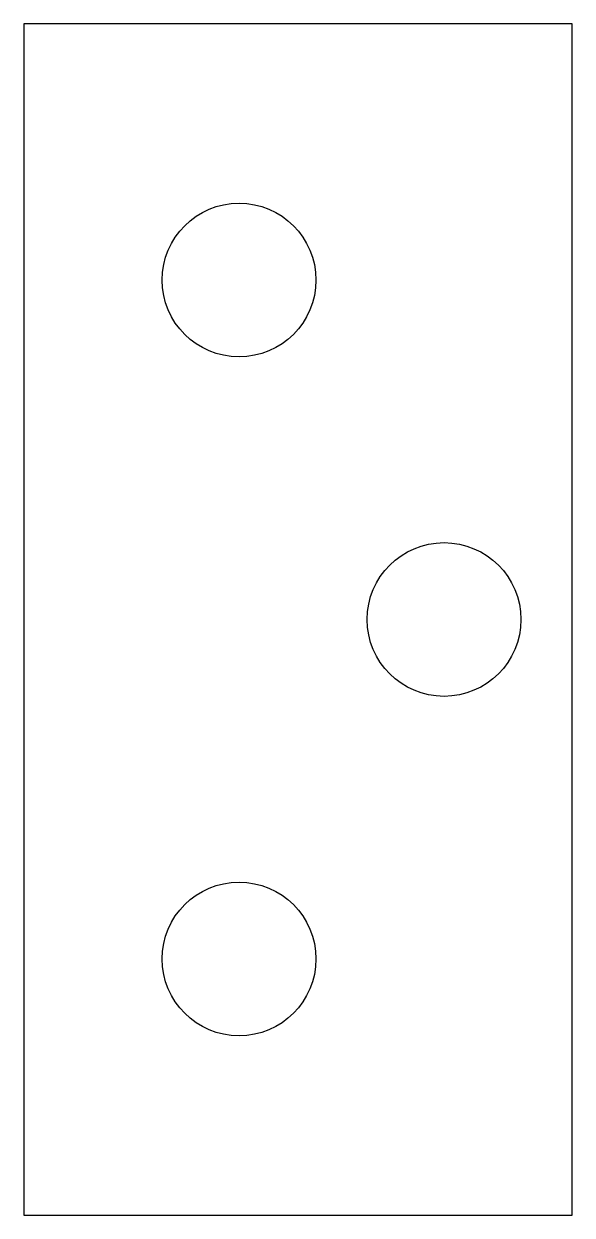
# Model space of a CAD drawing. Header units: millimetres. Extents: x -25 to -3.6, y -8 to 38.5.
import ezdxf

# ---------------------------------------------------------------- set-up
doc = ezdxf.new("R2010")
doc.units = ezdxf.units.MM
doc.layers.get('0').update_dxf_attribs({"linetype": 'CONTINUOUS'})

msp = doc.modelspace()

# ---------------------------------------------------------------- linework, layer by layer
msp.add_lwpolyline([(-25, -8), (-3.6, -8), (-3.6, 38.5), (-25, 38.5)], close=True)
for centre in [(-16.6, 28.5), (-8.6, 15.25), (-16.6, 2)]:
    msp.add_circle(centre, 3)

doc.saveas('drawing.dxf')
